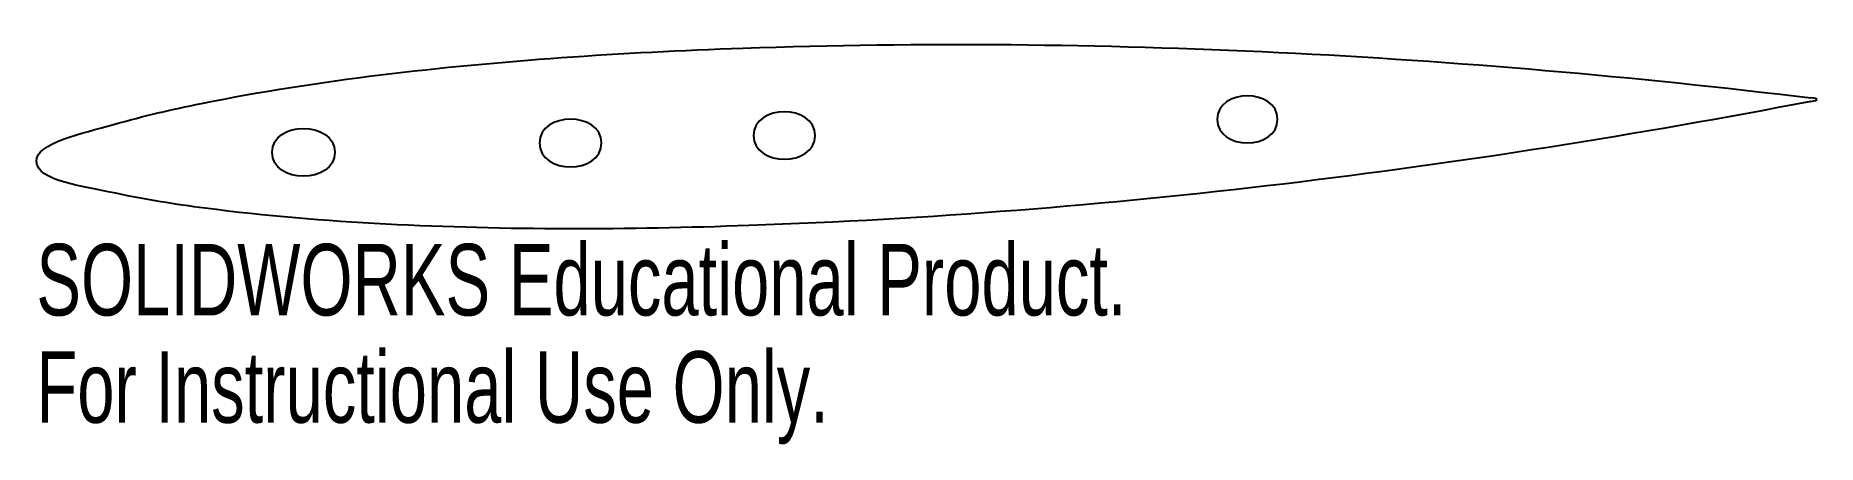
# Model space of a CAD drawing. Header units: millimetres. Extents: x 927 to 1047, y -8 to 20.
import ezdxf

# ---------------------------------------------------------------- set-up
doc = ezdxf.new("R2010")
doc.units = ezdxf.units.MM
doc.styles.add('SLDTEXTSTYLE0', font='TXT', dxfattribs={"width": 0.7})

msp = doc.modelspace()

# ---------------------------------------------------------------- linework, layer by layer
at = {"color": 7, "linetype": 'Continuous', "lineweight": 25}
for points in [[(974.84, 18.99), (999.05, 19.83), (1023.16, 18.51), (1047.02, 15.63)], [(1010.99, 14.18), (1010.99, 16.29), (1006.9, 16.29), (1006.9, 14.18)], [(965.3, 12.58), (965.3, 14.72), (961.11, 14.72), (961.11, 12.58)], [(1047.03, 15.39), (1023.43, 10.85), (999.47, 7.84), (975.26, 7)], [(979.73, 13.08), (979.73, 15.22), (975.57, 15.22), (975.57, 13.08)], [(1047.46, 15.52), (1047.46, 15.56), (1047.26, 15.6), (1047.02, 15.63)], [(1047.03, 15.39), (1047.26, 15.43), (1047.47, 15.48), (1047.46, 15.52)], [(943.03, 11.95), (943.03, 14.11), (947.27, 14.11), (947.27, 11.95)], [(1006.9, 14.18), (1006.9, 12.06), (1010.99, 12.06), (1010.99, 14.18)], [(961.11, 12.58), (961.11, 10.43), (965.3, 10.43), (965.3, 12.58)], [(975.57, 13.08), (975.58, 10.95), (979.73, 10.95), (979.73, 13.08)], [(947.27, 11.95), (947.27, 9.79), (943.03, 9.79), (943.03, 11.95)]]:
    msp.add_open_spline(points, degree=3, dxfattribs=at)
for points, knots in [([(927.1, 11.32), (927.05, 12.61), (930.24, 13.23), (934.39, 14.42), (936.24, 14.84), (942.32, 16.07), (946.26, 16.68), (958.55, 18.18), (966.64, 18.7), (974.84, 18.99)], [0, 0, 0, 0, 0.125, 0.125, 0.25, 0.25, 0.5, 0.5, 1, 1, 1, 1]), ([(975.26, 7), (967.06, 6.71), (958.95, 6.67), (946.59, 7.31), (942.62, 7.64), (936.46, 8.44), (934.59, 8.73), (930.37, 9.63), (927.14, 10.02), (927.1, 11.32)], [0, 0, 0, 0, 0.5, 0.5, 0.75, 0.75, 0.875, 0.875, 1, 1, 1, 1])]:
    msp.add_open_spline(points, degree=3, knots=knots, dxfattribs=at)

# ---------------------------------------------------------------- texts
at = {"color": 7, "linetype": 'Continuous', "char_height": 4.8336, "attachment_point": 1, "style": 'SLDTEXTSTYLE0'}
for s, insert in [('SOLIDWORKS Educational Product.', (927.1, 5.76)), ('For Instructional Use Only.', (927.1, -1.49))]:
    msp.add_mtext(s, dxfattribs=dict(at, insert=insert))

doc.saveas('drawing.dxf')
